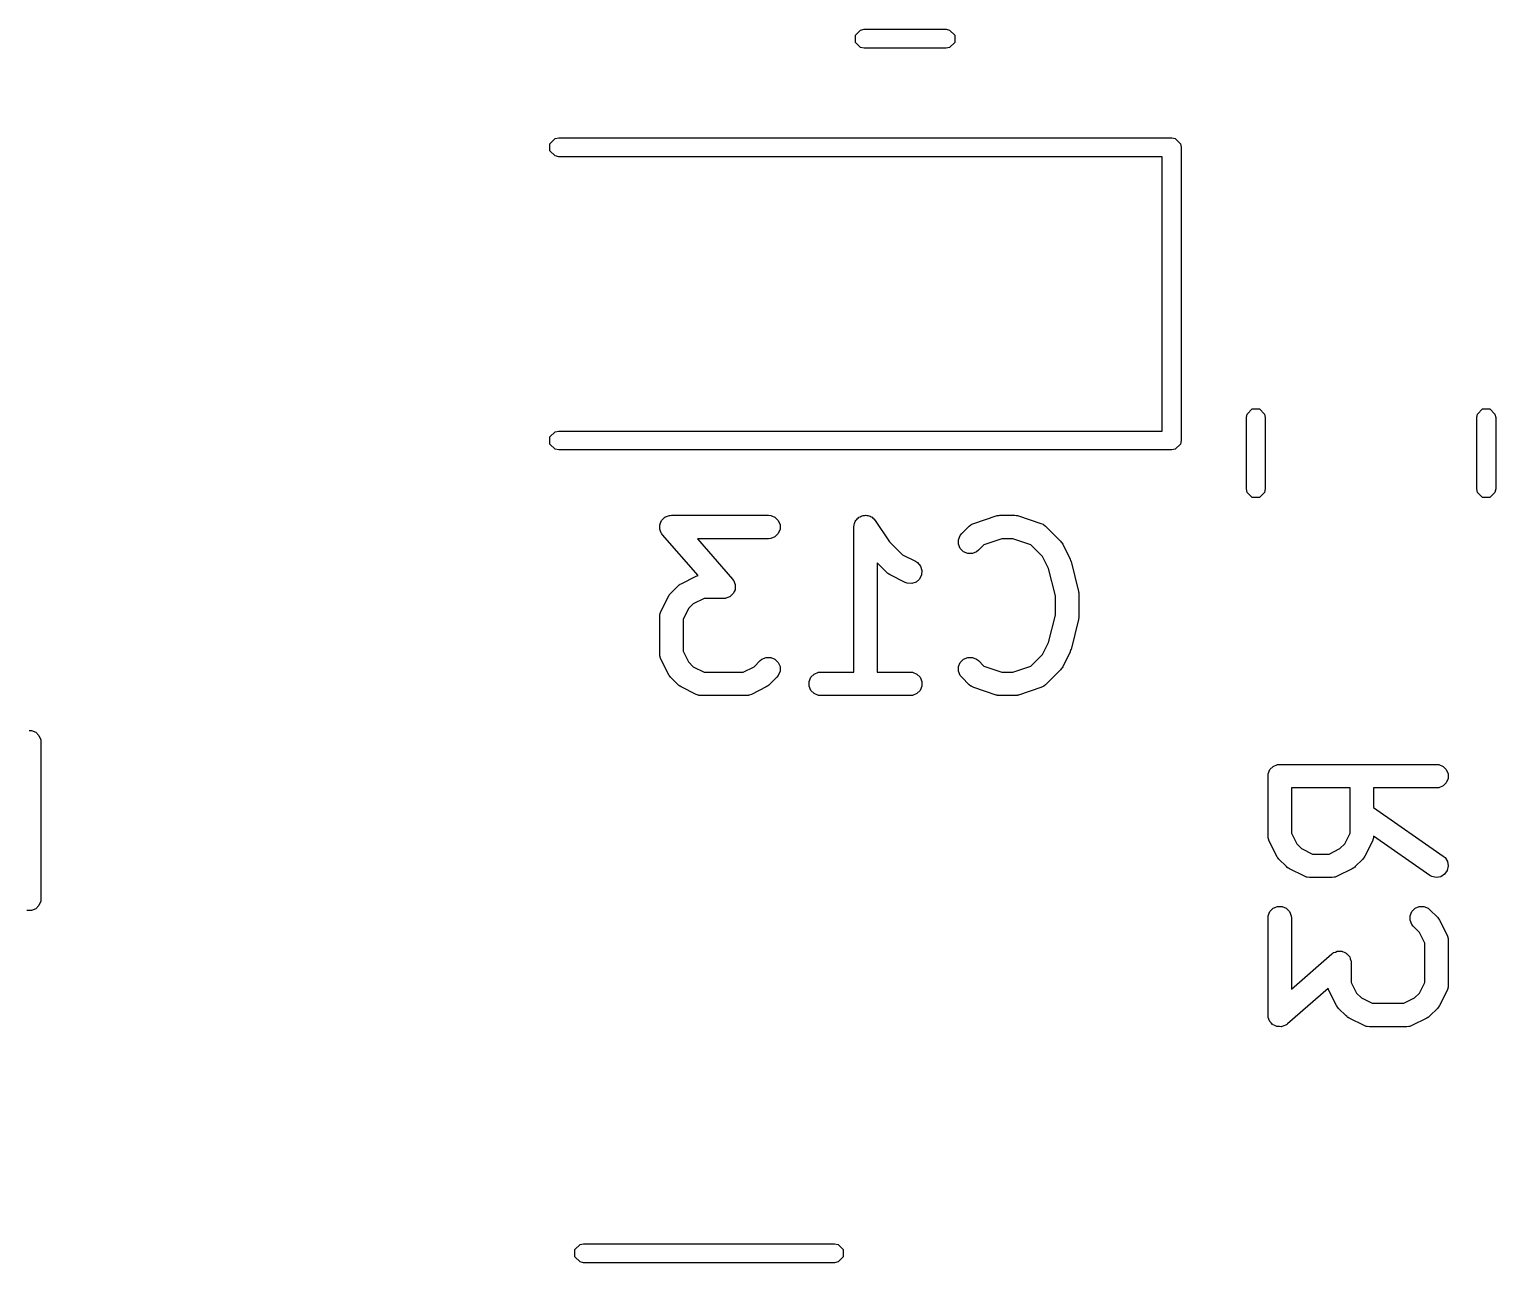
# Model space of a CAD drawing. Header units: inches. Extents: x 0.27 to 2.89, y 0.32 to 2.19.
# Drawn here: x 1.1931 to 1.5613, y 0.4058 to 0.7154 of the extents above; entities that cross this region are included whole.
import ezdxf

# ---------------------------------------------------------------- set-up
doc = ezdxf.new("R2010")
doc.units = ezdxf.units.IN
doc.header["$MEASUREMENT"] = 0
doc.layers.add('BLACK', color=250, linetype='CONTINUOUS')

msp = doc.modelspace()

# ---------------------------------------------------------------- linework, layer by layer
at = {"layer": 'BLACK', "linetype": 'CONTINUOUS'}
for p, q in [((1.40053, 0.71397), (1.40181, 0.71525)), ((1.40181, 0.71525), (1.40271, 0.71543)), ((1.40271, 0.71543), (1.42329, 0.71543)), ((1.42329, 0.71543), (1.42419, 0.71525)), ((1.42419, 0.71525), (1.42547, 0.71397)), ((1.40053, 0.71216), (1.40053, 0.71397)), ((1.40181, 0.71088), (1.40053, 0.71216)), ((1.40271, 0.7107), (1.40181, 0.71088)), ((1.42329, 0.7107), (1.40271, 0.7107)), ((1.42419, 0.71088), (1.42329, 0.7107)), ((1.42547, 0.71216), (1.42419, 0.71088)), ((1.42547, 0.71397), (1.42547, 0.71216)), ((1.32383, 0.68671), (1.3251, 0.68799)), ((1.32383, 0.68491), (1.32383, 0.68671)), ((1.3251, 0.68363), (1.32383, 0.68491)), ((1.3251, 0.68799), (1.32601, 0.68817)), ((1.32601, 0.68817), (1.47994, 0.68817)), ((1.47994, 0.68817), (1.48085, 0.68799)), ((1.48085, 0.68799), (1.48213, 0.68671)), ((1.48213, 0.68671), (1.48231, 0.68581)), ((1.48231, 0.68581), (1.48231, 0.61219)), ((1.32601, 0.68345), (1.3251, 0.68363)), ((1.47758, 0.68345), (1.32601, 0.68345)), ((1.47758, 0.61455), (1.47758, 0.68345)), ((1.4987, 0.61794), (1.49888, 0.61884)), ((1.49888, 0.61884), (1.50016, 0.62012)), ((1.50016, 0.62012), (1.50197, 0.62012)), ((1.50197, 0.62012), (1.50325, 0.61884)), ((1.50325, 0.61884), (1.50343, 0.61794)), ((1.55657, 0.61794), (1.55675, 0.61884)), ((1.55675, 0.61884), (1.55803, 0.62012)), ((1.55803, 0.62012), (1.55984, 0.62012)), ((1.55984, 0.62012), (1.56112, 0.61884)), ((1.56112, 0.61884), (1.5613, 0.61794)), ((1.4987, 0.60006), (1.4987, 0.61794)), ((1.50343, 0.61794), (1.50343, 0.60006)), ((1.55657, 0.60006), (1.55657, 0.61794)), ((1.5613, 0.61794), (1.5613, 0.60006)), ((1.32383, 0.61309), (1.3251, 0.61437)), ((1.32383, 0.61128), (1.32383, 0.61309)), ((1.3251, 0.61001), (1.32383, 0.61128)), ((1.3251, 0.61437), (1.32601, 0.61455)), ((1.32601, 0.61455), (1.47758, 0.61455)), ((1.48213, 0.61128), (1.48085, 0.61001)), ((1.48231, 0.61219), (1.48213, 0.61128)), ((1.32601, 0.60983), (1.3251, 0.61001)), ((1.47994, 0.60983), (1.32601, 0.60983)), ((1.48085, 0.61001), (1.47994, 0.60983)), ((1.49888, 0.59916), (1.4987, 0.60006)), ((1.50016, 0.59788), (1.49888, 0.59916)), ((1.50197, 0.59788), (1.50016, 0.59788)), ((1.50325, 0.59916), (1.50197, 0.59788)), ((1.50343, 0.60006), (1.50325, 0.59916)), ((1.55675, 0.59916), (1.55657, 0.60006)), ((1.55803, 0.59788), (1.55675, 0.59916)), ((1.55984, 0.59788), (1.55803, 0.59788)), ((1.56112, 0.59916), (1.55984, 0.59788)), ((1.5613, 0.60006), (1.56112, 0.59916)), ((1.35234, 0.59258), (1.35268, 0.59292)), ((1.35268, 0.59292), (1.35277, 0.59296)), ((1.35277, 0.59296), (1.35285, 0.59302)), ((1.35285, 0.59302), (1.3533, 0.59318)), ((1.3533, 0.59318), (1.35374, 0.59336)), ((1.35374, 0.59336), (1.35388, 0.59337)), ((1.35388, 0.59337), (1.35394, 0.59339)), ((1.35394, 0.59339), (1.35401, 0.59339)), ((1.35401, 0.59339), (1.35432, 0.59342)), ((1.35432, 0.59342), (1.37869, 0.59342)), ((1.37869, 0.59342), (1.37927, 0.59336)), ((1.37927, 0.59336), (1.38033, 0.59292)), ((1.38033, 0.59292), (1.38115, 0.5921)), ((1.40122, 0.59271), (1.40142, 0.59292)), ((1.40142, 0.59292), (1.40169, 0.59303)), ((1.40169, 0.59303), (1.40194, 0.59319)), ((1.40194, 0.59319), (1.40222, 0.59325)), ((1.40222, 0.59325), (1.40249, 0.59336)), ((1.40249, 0.59336), (1.40278, 0.59336)), ((1.40278, 0.59336), (1.40307, 0.59342)), ((1.40307, 0.59342), (1.40335, 0.59336)), ((1.40335, 0.59336), (1.40364, 0.59336)), ((1.40364, 0.59336), (1.40391, 0.59325)), ((1.40391, 0.59325), (1.4042, 0.59319)), ((1.4042, 0.59319), (1.40444, 0.59303)), ((1.40444, 0.59303), (1.4047, 0.59292)), ((1.4047, 0.59292), (1.40491, 0.59271)), ((1.43025, 0.59139), (1.43587, 0.59327)), ((1.43587, 0.59327), (1.43616, 0.59333)), ((1.43616, 0.59333), (1.43623, 0.59336)), ((1.43623, 0.59336), (1.43634, 0.59337)), ((1.43634, 0.59337), (1.43644, 0.59339)), ((1.43644, 0.59339), (1.43652, 0.59339)), ((1.43652, 0.59339), (1.43681, 0.59342)), ((1.43681, 0.59342), (1.44056, 0.59342)), ((1.44056, 0.59342), (1.44085, 0.59339)), ((1.44085, 0.59339), (1.44093, 0.59339)), ((1.44093, 0.59339), (1.44103, 0.59337)), ((1.44103, 0.59337), (1.44113, 0.59336)), ((1.44113, 0.59336), (1.44121, 0.59333)), ((1.44121, 0.59333), (1.44149, 0.59327)), ((1.44149, 0.59327), (1.44712, 0.59139)), ((1.35139, 0.59008), (1.35142, 0.59056)), ((1.35142, 0.58999), (1.35139, 0.59008)), ((1.35142, 0.59104), (1.35146, 0.59113)), ((1.35142, 0.59056), (1.35142, 0.59104)), ((1.35142, 0.58989), (1.35142, 0.58999)), ((1.35161, 0.58944), (1.35142, 0.58989)), ((1.35146, 0.59113), (1.35147, 0.59123)), ((1.35147, 0.59123), (1.35168, 0.59166)), ((1.35176, 0.58899), (1.35161, 0.58944)), ((1.35168, 0.59166), (1.35186, 0.5921)), ((1.35186, 0.5921), (1.35193, 0.59217)), ((1.35193, 0.59217), (1.35198, 0.59226)), ((1.35198, 0.59226), (1.35234, 0.59258)), ((1.38115, 0.5921), (1.38159, 0.59104)), ((1.38159, 0.58989), (1.38115, 0.58882)), ((1.38159, 0.59104), (1.38159, 0.58989)), ((1.40011, 0.59047), (1.40017, 0.59104)), ((1.40011, 0.59046), (1.40011, 0.59047)), ((1.40011, 0.59047), (1.40011, 0.59047)), ((1.40011, 0.59047), (1.40011, 0.59047)), ((1.40011, 0.55405), (1.40011, 0.59046)), ((1.40017, 0.59104), (1.40028, 0.59131)), ((1.40028, 0.59131), (1.40034, 0.5916)), ((1.40034, 0.5916), (1.4005, 0.59184)), ((1.4005, 0.59184), (1.40061, 0.5921)), ((1.40061, 0.5921), (1.40081, 0.59231)), ((1.40081, 0.59231), (1.40098, 0.59255)), ((1.40098, 0.59255), (1.40122, 0.59271)), ((1.40491, 0.59271), (1.40515, 0.59255)), ((1.40515, 0.59255), (1.40552, 0.59211)), ((1.40552, 0.59211), (1.40552, 0.5921)), ((1.40552, 0.5921), (1.40552, 0.5921)), ((1.40552, 0.5921), (1.40552, 0.5921)), ((1.40552, 0.5921), (1.40911, 0.58672)), ((1.42722, 0.5888), (1.4291, 0.59068)), ((1.4291, 0.59068), (1.42954, 0.59104)), ((1.42954, 0.59104), (1.42964, 0.59108)), ((1.42964, 0.59108), (1.42972, 0.59115)), ((1.42972, 0.59115), (1.43025, 0.59139)), ((1.44712, 0.59139), (1.44764, 0.59115)), ((1.44764, 0.59115), (1.44772, 0.59108)), ((1.44772, 0.59108), (1.44782, 0.59104)), ((1.44782, 0.59104), (1.44827, 0.59068)), ((1.44827, 0.59068), (1.45202, 0.58693)), ((1.35184, 0.58888), (1.35176, 0.58899)), ((1.35186, 0.58882), (1.35184, 0.58888)), ((1.35192, 0.58877), (1.35186, 0.58882)), ((1.3521, 0.58852), (1.35192, 0.58877)), ((1.36103, 0.57831), (1.3521, 0.58852)), ((1.37869, 0.58751), (1.36083, 0.58751)), ((1.36083, 0.58751), (1.36966, 0.57741)), ((1.37927, 0.58757), (1.37869, 0.58751)), ((1.38033, 0.58801), (1.37927, 0.58757)), ((1.38115, 0.58882), (1.38033, 0.58801)), ((1.40911, 0.58672), (1.41231, 0.58352)), ((1.42641, 0.58729), (1.42685, 0.58835)), ((1.42641, 0.58614), (1.42641, 0.58729)), ((1.42685, 0.58507), (1.42641, 0.58614)), ((1.42685, 0.58835), (1.42722, 0.5888)), ((1.43278, 0.58601), (1.4314, 0.58463)), ((1.43729, 0.58751), (1.43278, 0.58601)), ((1.44008, 0.58751), (1.43729, 0.58751)), ((1.44459, 0.58601), (1.44008, 0.58751)), ((1.4475, 0.58309), (1.44459, 0.58601)), ((1.45202, 0.58693), (1.45221, 0.5867)), ((1.45221, 0.5867), (1.45226, 0.58665)), ((1.45226, 0.58665), (1.45232, 0.58656)), ((1.45232, 0.58656), (1.45239, 0.58648)), ((1.45239, 0.58648), (1.45242, 0.58641)), ((1.45242, 0.58641), (1.45257, 0.58616)), ((1.45257, 0.58616), (1.45445, 0.58241)), ((1.41231, 0.58352), (1.41563, 0.58186)), ((1.41563, 0.58186), (1.41612, 0.58155)), ((1.42767, 0.58426), (1.42685, 0.58507)), ((1.42873, 0.58382), (1.42767, 0.58426)), ((1.42989, 0.58382), (1.42873, 0.58382)), ((1.43095, 0.58426), (1.42989, 0.58382)), ((1.4314, 0.58463), (1.43095, 0.58426)), ((1.44902, 0.58006), (1.4475, 0.58309)), ((1.45445, 0.58241), (1.45446, 0.58237)), ((1.45446, 0.58237), (1.45448, 0.58235)), ((1.45448, 0.58235), (1.45456, 0.58211)), ((1.45456, 0.58211), (1.45465, 0.58187)), ((1.45465, 0.58187), (1.45466, 0.58185)), ((1.45466, 0.58185), (1.45467, 0.58181)), ((1.45467, 0.58181), (1.45655, 0.57431)), ((1.35675, 0.57623), (1.3605, 0.57811)), ((1.3605, 0.57811), (1.36103, 0.57831)), ((1.40847, 0.579), (1.40602, 0.58146)), ((1.40602, 0.58146), (1.40602, 0.55405)), ((1.4087, 0.57882), (1.40847, 0.579)), ((1.40875, 0.57876), (1.4087, 0.57882)), ((1.40884, 0.5787), (1.40875, 0.57876)), ((1.40892, 0.57863), (1.40884, 0.5787)), ((1.40899, 0.57861), (1.40892, 0.57863)), ((1.40924, 0.57845), (1.40899, 0.57861)), ((1.41299, 0.57657), (1.40924, 0.57845)), ((1.41612, 0.58155), (1.41688, 0.58068)), ((1.41716, 0.57844), (1.41664, 0.5774)), ((1.41688, 0.58068), (1.41724, 0.57958)), ((1.41724, 0.57958), (1.41716, 0.57844)), ((1.45073, 0.57323), (1.44902, 0.58006)), ((1.35411, 0.5738), (1.35598, 0.57568)), ((1.35598, 0.57568), (1.35621, 0.57586)), ((1.35621, 0.57586), (1.35626, 0.57592)), ((1.35626, 0.57592), (1.35635, 0.57598)), ((1.35635, 0.57598), (1.35643, 0.57605)), ((1.35643, 0.57605), (1.3565, 0.57608)), ((1.3565, 0.57608), (1.35675, 0.57623)), ((1.36966, 0.57741), (1.36984, 0.57716)), ((1.36984, 0.57716), (1.3699, 0.57711)), ((1.3699, 0.57711), (1.36992, 0.57705)), ((1.36992, 0.57705), (1.37, 0.57694)), ((1.37, 0.57694), (1.37015, 0.57649)), ((1.37029, 0.5747), (1.37008, 0.57427)), ((1.37015, 0.57649), (1.37034, 0.57604)), ((1.3703, 0.5748), (1.37029, 0.5747)), ((1.37034, 0.57489), (1.3703, 0.5748)), ((1.37034, 0.57604), (1.37034, 0.57594)), ((1.37034, 0.57594), (1.37037, 0.57585)), ((1.37037, 0.57585), (1.37034, 0.57537)), ((1.37034, 0.57537), (1.37034, 0.57489)), ((1.41353, 0.57637), (1.41299, 0.57657)), ((1.41468, 0.57629), (1.41353, 0.57637)), ((1.41577, 0.57665), (1.41468, 0.57629)), ((1.41664, 0.5774), (1.41577, 0.57665)), ((1.35168, 0.56929), (1.35355, 0.57304)), ((1.35355, 0.57304), (1.35371, 0.57328)), ((1.35371, 0.57328), (1.35374, 0.57336)), ((1.35374, 0.57336), (1.3538, 0.57344)), ((1.3538, 0.57344), (1.35386, 0.57353)), ((1.35386, 0.57353), (1.35392, 0.57358)), ((1.35392, 0.57358), (1.35411, 0.5738)), ((1.35982, 0.57116), (1.35862, 0.56997)), ((1.36251, 0.57251), (1.35982, 0.57116)), ((1.36744, 0.57251), (1.36251, 0.57251)), ((1.36775, 0.57254), (1.36744, 0.57251)), ((1.36782, 0.57254), (1.36775, 0.57254)), ((1.36788, 0.57256), (1.36782, 0.57254)), ((1.36802, 0.57257), (1.36788, 0.57256)), ((1.36846, 0.57275), (1.36802, 0.57257)), ((1.36892, 0.57291), (1.36846, 0.57275)), ((1.36899, 0.57297), (1.36892, 0.57291)), ((1.36908, 0.57301), (1.36899, 0.57297)), ((1.36942, 0.57335), (1.36908, 0.57301)), ((1.36978, 0.57367), (1.36942, 0.57335)), ((1.36983, 0.57375), (1.36978, 0.57367)), ((1.3699, 0.57383), (1.36983, 0.57375)), ((1.37008, 0.57427), (1.3699, 0.57383)), ((1.45073, 0.56833), (1.45073, 0.57323)), ((1.45655, 0.57431), (1.45656, 0.57421)), ((1.45656, 0.57421), (1.45658, 0.57417)), ((1.45658, 0.57417), (1.4566, 0.57395)), ((1.4566, 0.57395), (1.45663, 0.57373)), ((1.45663, 0.57373), (1.45662, 0.57369)), ((1.45662, 0.57369), (1.45663, 0.57359)), ((1.45663, 0.57359), (1.45663, 0.56797)), ((1.35137, 0.56797), (1.35142, 0.56854)), ((1.35137, 0.55859), (1.35137, 0.56797)), ((1.35142, 0.56854), (1.35146, 0.56864)), ((1.35146, 0.56864), (1.35147, 0.56875)), ((1.35147, 0.56875), (1.35168, 0.56929)), ((1.35862, 0.56997), (1.35727, 0.56727)), ((1.35727, 0.56727), (1.35727, 0.55929)), ((1.44902, 0.5615), (1.45073, 0.56833)), ((1.45655, 0.56725), (1.45467, 0.55975)), ((1.45656, 0.56735), (1.45655, 0.56725)), ((1.45658, 0.56739), (1.45656, 0.56735)), ((1.4566, 0.56761), (1.45658, 0.56739)), ((1.45663, 0.56782), (1.4566, 0.56761)), ((1.45663, 0.56797), (1.45662, 0.56787)), ((1.45662, 0.56787), (1.45663, 0.56782)), ((1.4475, 0.55847), (1.44902, 0.5615)), ((1.45465, 0.55969), (1.45456, 0.55945)), ((1.45466, 0.55971), (1.45465, 0.55969)), ((1.45467, 0.55975), (1.45466, 0.55971)), ((1.35142, 0.55802), (1.35137, 0.55859)), ((1.35146, 0.55792), (1.35142, 0.55802)), ((1.35147, 0.55781), (1.35146, 0.55792)), ((1.35168, 0.55727), (1.35147, 0.55781)), ((1.35355, 0.55352), (1.35168, 0.55727)), ((1.35727, 0.55929), (1.35862, 0.55659)), ((1.35862, 0.55659), (1.35982, 0.5554)), ((1.37507, 0.5554), (1.3766, 0.55693)), ((1.3766, 0.55693), (1.37705, 0.5573)), ((1.37705, 0.5573), (1.37811, 0.55774)), ((1.37811, 0.55774), (1.37927, 0.55774)), ((1.37927, 0.55774), (1.38033, 0.5573)), ((1.38033, 0.5573), (1.38115, 0.55648)), ((1.38115, 0.55648), (1.38159, 0.55542)), ((1.42641, 0.55542), (1.42685, 0.55648)), ((1.42685, 0.55648), (1.42767, 0.5573)), ((1.42767, 0.5573), (1.42873, 0.55774)), ((1.42873, 0.55774), (1.42989, 0.55774)), ((1.42989, 0.55774), (1.43095, 0.5573)), ((1.43095, 0.5573), (1.4314, 0.55693)), ((1.4314, 0.55693), (1.43278, 0.55555)), ((1.44459, 0.55555), (1.4475, 0.55847)), ((1.45445, 0.55915), (1.45257, 0.5554)), ((1.45446, 0.55919), (1.45445, 0.55915)), ((1.45448, 0.55921), (1.45446, 0.55919)), ((1.45456, 0.55945), (1.45448, 0.55921)), ((1.35371, 0.55327), (1.35355, 0.55352)), ((1.35374, 0.5532), (1.35371, 0.55327)), ((1.3538, 0.55312), (1.35374, 0.5532)), ((1.35386, 0.55303), (1.3538, 0.55312)), ((1.35392, 0.55298), (1.35386, 0.55303)), ((1.35411, 0.55276), (1.35392, 0.55298)), ((1.35598, 0.55088), (1.35411, 0.55276)), ((1.35982, 0.5554), (1.36251, 0.55405)), ((1.36251, 0.55405), (1.37237, 0.55405)), ((1.37237, 0.55405), (1.37507, 0.5554)), ((1.38078, 0.55276), (1.3789, 0.55088)), ((1.38115, 0.5532), (1.38078, 0.55276)), ((1.38159, 0.55427), (1.38115, 0.5532)), ((1.38159, 0.55542), (1.38159, 0.55427)), ((1.38892, 0.55167), (1.38936, 0.55273)), ((1.38936, 0.55273), (1.39017, 0.55355)), ((1.39017, 0.55355), (1.39124, 0.55399)), ((1.39124, 0.55399), (1.39181, 0.55405)), ((1.39181, 0.55405), (1.40011, 0.55405)), ((1.40602, 0.55405), (1.41431, 0.55405)), ((1.41431, 0.55405), (1.41489, 0.55399)), ((1.41489, 0.55399), (1.41595, 0.55355)), ((1.41595, 0.55355), (1.41677, 0.55273)), ((1.41677, 0.55273), (1.41721, 0.55167)), ((1.42641, 0.55427), (1.42641, 0.55542)), ((1.42685, 0.5532), (1.42641, 0.55427)), ((1.42722, 0.55276), (1.42685, 0.5532)), ((1.4291, 0.55088), (1.42722, 0.55276)), ((1.43278, 0.55555), (1.43729, 0.55405)), ((1.43729, 0.55405), (1.44008, 0.55405)), ((1.44008, 0.55405), (1.44459, 0.55555)), ((1.45202, 0.55463), (1.44827, 0.55088)), ((1.45221, 0.55486), (1.45202, 0.55463)), ((1.45226, 0.55491), (1.45221, 0.55486)), ((1.45232, 0.555), (1.45226, 0.55491)), ((1.45239, 0.55508), (1.45232, 0.555)), ((1.45242, 0.55515), (1.45239, 0.55508)), ((1.45257, 0.5554), (1.45242, 0.55515)), ((1.35621, 0.55069), (1.35598, 0.55088)), ((1.35626, 0.55064), (1.35621, 0.55069)), ((1.35635, 0.55058), (1.35626, 0.55064)), ((1.35643, 0.55051), (1.35635, 0.55058)), ((1.3565, 0.55048), (1.35643, 0.55051)), ((1.35675, 0.55033), (1.3565, 0.55048)), ((1.3605, 0.54845), (1.35675, 0.55033)), ((1.37814, 0.55033), (1.37439, 0.54845)), ((1.37838, 0.55048), (1.37814, 0.55033)), ((1.37846, 0.55051), (1.37838, 0.55048)), ((1.37854, 0.55058), (1.37846, 0.55051)), ((1.37863, 0.55064), (1.37854, 0.55058)), ((1.37868, 0.55069), (1.37863, 0.55064)), ((1.3789, 0.55088), (1.37868, 0.55069)), ((1.38892, 0.55052), (1.38892, 0.55167)), ((1.38936, 0.54945), (1.38892, 0.55052)), ((1.39017, 0.54864), (1.38936, 0.54945)), ((1.41677, 0.54945), (1.41595, 0.54864)), ((1.41721, 0.55052), (1.41677, 0.54945)), ((1.41721, 0.55167), (1.41721, 0.55052)), ((1.42954, 0.55051), (1.4291, 0.55088)), ((1.42964, 0.55047), (1.42954, 0.55051)), ((1.42972, 0.5504), (1.42964, 0.55047)), ((1.43025, 0.55017), (1.42972, 0.5504)), ((1.43587, 0.54829), (1.43025, 0.55017)), ((1.44712, 0.55017), (1.44149, 0.54829)), ((1.44764, 0.5504), (1.44712, 0.55017)), ((1.44772, 0.55047), (1.44764, 0.5504)), ((1.44782, 0.55051), (1.44772, 0.55047)), ((1.44827, 0.55088), (1.44782, 0.55051)), ((1.36104, 0.54825), (1.3605, 0.54845)), ((1.36114, 0.54824), (1.36104, 0.54825)), ((1.36124, 0.5482), (1.36114, 0.54824)), ((1.36182, 0.54814), (1.36124, 0.5482)), ((1.37307, 0.54814), (1.36182, 0.54814)), ((1.37364, 0.5482), (1.37307, 0.54814)), ((1.37374, 0.54824), (1.37364, 0.5482)), ((1.37385, 0.54825), (1.37374, 0.54824)), ((1.37439, 0.54845), (1.37385, 0.54825)), ((1.39124, 0.5482), (1.39017, 0.54864)), ((1.39181, 0.54814), (1.39124, 0.5482)), ((1.41431, 0.54814), (1.39181, 0.54814)), ((1.41489, 0.5482), (1.41431, 0.54814)), ((1.41595, 0.54864), (1.41489, 0.5482)), ((1.43616, 0.54823), (1.43587, 0.54829)), ((1.43623, 0.5482), (1.43616, 0.54823)), ((1.43634, 0.54819), (1.43623, 0.5482)), ((1.43644, 0.54816), (1.43634, 0.54819)), ((1.43652, 0.54817), (1.43644, 0.54816)), ((1.43681, 0.54814), (1.43652, 0.54817)), ((1.44056, 0.54814), (1.43681, 0.54814)), ((1.44085, 0.54817), (1.44056, 0.54814)), ((1.44093, 0.54816), (1.44085, 0.54817)), ((1.44103, 0.54819), (1.44093, 0.54816)), ((1.44113, 0.5482), (1.44103, 0.54819)), ((1.44121, 0.54823), (1.44113, 0.5482)), ((1.44149, 0.54829), (1.44121, 0.54823)), ((1.19306, 0.53942), (1.19363, 0.53936)), ((1.19363, 0.53936), (1.1947, 0.53892)), ((1.1947, 0.53892), (1.19551, 0.5381)), ((1.19551, 0.5381), (1.19595, 0.53704)), ((1.19595, 0.53704), (1.19601, 0.53646)), ((1.19601, 0.53646), (1.19601, 0.49709)), ((1.50462, 0.52956), (1.50544, 0.53037)), ((1.50544, 0.53037), (1.5065, 0.53081)), ((1.5065, 0.53081), (1.50708, 0.53087)), ((1.50708, 0.53087), (1.54645, 0.53087)), ((1.54645, 0.53087), (1.54703, 0.53081)), ((1.54703, 0.53081), (1.54809, 0.53037)), ((1.54809, 0.53037), (1.5489, 0.52956)), ((1.50413, 0.52792), (1.50418, 0.52849)), ((1.50413, 0.51292), (1.50413, 0.52792)), ((1.50418, 0.52849), (1.50462, 0.52956)), ((1.5489, 0.52956), (1.54935, 0.52849)), ((1.54935, 0.52734), (1.5489, 0.52628)), ((1.54935, 0.52849), (1.54935, 0.52734)), ((1.52475, 0.52496), (1.51003, 0.52496)), ((1.51003, 0.52496), (1.51003, 0.51362)), ((1.52475, 0.51362), (1.52475, 0.52496)), ((1.54645, 0.52496), (1.53065, 0.52496)), ((1.53065, 0.52496), (1.53065, 0.52008)), ((1.54703, 0.52502), (1.54645, 0.52496)), ((1.54809, 0.52546), (1.54703, 0.52502)), ((1.5489, 0.52628), (1.54809, 0.52546)), ((1.53065, 0.52008), (1.54814, 0.50784)), ((1.50418, 0.51234), (1.50413, 0.51292)), ((1.50422, 0.51224), (1.50418, 0.51234)), ((1.50423, 0.51214), (1.50422, 0.51224)), ((1.50444, 0.5116), (1.50423, 0.51214)), ((1.51003, 0.51362), (1.51138, 0.51092)), ((1.5234, 0.51092), (1.52475, 0.51362)), ((1.53055, 0.51214), (1.53034, 0.5116)), ((1.53056, 0.51224), (1.53055, 0.51214)), ((1.5306, 0.51234), (1.53056, 0.51224)), ((1.53065, 0.51288), (1.5306, 0.51234)), ((1.54476, 0.503), (1.53065, 0.51288)), ((1.50631, 0.50785), (1.50444, 0.5116)), ((1.51138, 0.51092), (1.51258, 0.50972)), ((1.51258, 0.50972), (1.51528, 0.50837)), ((1.51528, 0.50837), (1.51951, 0.50837)), ((1.51951, 0.50837), (1.5222, 0.50972)), ((1.5222, 0.50972), (1.5234, 0.51092)), ((1.53034, 0.5116), (1.52847, 0.50785)), ((1.50647, 0.5076), (1.50631, 0.50785)), ((1.5065, 0.50753), (1.50647, 0.5076)), ((1.50657, 0.50745), (1.5065, 0.50753)), ((1.50662, 0.50736), (1.50657, 0.50745)), ((1.50668, 0.50731), (1.50662, 0.50736)), ((1.50687, 0.50708), (1.50668, 0.50731)), ((1.50874, 0.50521), (1.50687, 0.50708)), ((1.50897, 0.50502), (1.50874, 0.50521)), ((1.50902, 0.50496), (1.50897, 0.50502)), ((1.50911, 0.50491), (1.50902, 0.50496)), ((1.50919, 0.50484), (1.50911, 0.50491)), ((1.50926, 0.50481), (1.50919, 0.50484)), ((1.50951, 0.50465), (1.50926, 0.50481)), ((1.51326, 0.50278), (1.50951, 0.50465)), ((1.52527, 0.50465), (1.52152, 0.50278)), ((1.52552, 0.50481), (1.52527, 0.50465)), ((1.52559, 0.50484), (1.52552, 0.50481)), ((1.52567, 0.50491), (1.52559, 0.50484)), ((1.52576, 0.50496), (1.52567, 0.50491)), ((1.52581, 0.50502), (1.52576, 0.50496)), ((1.52604, 0.50521), (1.52581, 0.50502)), ((1.52792, 0.50708), (1.52604, 0.50521)), ((1.5281, 0.50731), (1.52792, 0.50708)), ((1.52816, 0.50736), (1.5281, 0.50731)), ((1.52822, 0.50745), (1.52816, 0.50736)), ((1.52828, 0.50753), (1.52822, 0.50745)), ((1.52831, 0.5076), (1.52828, 0.50753)), ((1.52847, 0.50785), (1.52831, 0.5076)), ((1.54814, 0.50784), (1.54858, 0.50746)), ((1.54858, 0.50746), (1.5492, 0.50649)), ((1.5494, 0.50536), (1.54915, 0.50423)), ((1.5492, 0.50649), (1.5494, 0.50536)), ((1.5138, 0.50257), (1.51326, 0.50278)), ((1.5139, 0.50256), (1.5138, 0.50257)), ((1.514, 0.50252), (1.5139, 0.50256)), ((1.51458, 0.50247), (1.514, 0.50252)), ((1.5202, 0.50247), (1.51458, 0.50247)), ((1.52078, 0.50252), (1.5202, 0.50247)), ((1.52088, 0.50256), (1.52078, 0.50252)), ((1.52098, 0.50257), (1.52088, 0.50256)), ((1.52152, 0.50278), (1.52098, 0.50257)), ((1.54526, 0.50272), (1.54476, 0.503)), ((1.54639, 0.50247), (1.54526, 0.50272)), ((1.54752, 0.50267), (1.54639, 0.50247)), ((1.54849, 0.50329), (1.54752, 0.50267)), ((1.54915, 0.50423), (1.54849, 0.50329)), ((1.19601, 0.49709), (1.19595, 0.49652)), ((1.19363, 0.4942), (1.19248, 0.4942)), ((1.1947, 0.49464), (1.19363, 0.4942)), ((1.19551, 0.49545), (1.1947, 0.49464)), ((1.19595, 0.49652), (1.19551, 0.49545)), ((1.50418, 0.49287), (1.50462, 0.49394)), ((1.50462, 0.49394), (1.50544, 0.49475)), ((1.50544, 0.49475), (1.5065, 0.49519)), ((1.5065, 0.49519), (1.50766, 0.49519)), ((1.50766, 0.49519), (1.50872, 0.49475)), ((1.50872, 0.49475), (1.50953, 0.49394)), ((1.50953, 0.49394), (1.50998, 0.49287)), ((1.5398, 0.49287), (1.54024, 0.49394)), ((1.54024, 0.49394), (1.54106, 0.49475)), ((1.54106, 0.49475), (1.54212, 0.49519)), ((1.54212, 0.49519), (1.54328, 0.49519)), ((1.54328, 0.49519), (1.54434, 0.49475)), ((1.54434, 0.49475), (1.54479, 0.49438)), ((1.54479, 0.49438), (1.54666, 0.49251)), ((1.50413, 0.4923), (1.50418, 0.49287)), ((1.50413, 0.46792), (1.50413, 0.4923)), ((1.50998, 0.49287), (1.51003, 0.4923)), ((1.51003, 0.4923), (1.51003, 0.47443)), ((1.5398, 0.49172), (1.5398, 0.49287)), ((1.54024, 0.49066), (1.5398, 0.49172)), ((1.54061, 0.49021), (1.54024, 0.49066)), ((1.54215, 0.48867), (1.54061, 0.49021)), ((1.54666, 0.49251), (1.54685, 0.49228)), ((1.54685, 0.49228), (1.54691, 0.49223)), ((1.54691, 0.49223), (1.54696, 0.49214)), ((1.54696, 0.49214), (1.54703, 0.49206)), ((1.54703, 0.49206), (1.54706, 0.49199)), ((1.54706, 0.49199), (1.54722, 0.49174)), ((1.54722, 0.49174), (1.54909, 0.48799)), ((1.5435, 0.48598), (1.54215, 0.48867)), ((1.54909, 0.48799), (1.5493, 0.48745)), ((1.5493, 0.48745), (1.5493, 0.48735)), ((1.5493, 0.48735), (1.54935, 0.48725)), ((1.54935, 0.48725), (1.5494, 0.48667)), ((1.5494, 0.48667), (1.5494, 0.47542)), ((1.51003, 0.47443), (1.52013, 0.48327)), ((1.52013, 0.48327), (1.52038, 0.48345)), ((1.52038, 0.48345), (1.52044, 0.4835)), ((1.52044, 0.4835), (1.52049, 0.48352)), ((1.52049, 0.48352), (1.5206, 0.48361)), ((1.5206, 0.48361), (1.52106, 0.48376)), ((1.52106, 0.48376), (1.5215, 0.48394)), ((1.5215, 0.48394), (1.5216, 0.48394)), ((1.5216, 0.48394), (1.5217, 0.48398)), ((1.5217, 0.48398), (1.52217, 0.48394)), ((1.52217, 0.48394), (1.52265, 0.48394)), ((1.52265, 0.48394), (1.52275, 0.48391)), ((1.52275, 0.48391), (1.52285, 0.4839)), ((1.52285, 0.4839), (1.52328, 0.48369)), ((1.52328, 0.48369), (1.52372, 0.4835)), ((1.52372, 0.4835), (1.52379, 0.48343)), ((1.52379, 0.48343), (1.52388, 0.48339)), ((1.52388, 0.48339), (1.52419, 0.48303)), ((1.52419, 0.48303), (1.52453, 0.48269)), ((1.52453, 0.48269), (1.52457, 0.4826)), ((1.52457, 0.4826), (1.52464, 0.48252)), ((1.52464, 0.48252), (1.52479, 0.48207)), ((1.5435, 0.47612), (1.5435, 0.48598)), ((1.52479, 0.48207), (1.52497, 0.48162)), ((1.52497, 0.48162), (1.52499, 0.48148)), ((1.52499, 0.48148), (1.52501, 0.48143)), ((1.52501, 0.48143), (1.525, 0.48135)), ((1.525, 0.48135), (1.52503, 0.48105)), ((1.52503, 0.48105), (1.52503, 0.47612)), ((1.52503, 0.47612), (1.52638, 0.47342)), ((1.54215, 0.47342), (1.5435, 0.47612)), ((1.5494, 0.47542), (1.54935, 0.47485)), ((1.51923, 0.47464), (1.50902, 0.4657)), ((1.51944, 0.4741), (1.51923, 0.47464)), ((1.52131, 0.47035), (1.51944, 0.4741)), ((1.52638, 0.47342), (1.52758, 0.47223)), ((1.52758, 0.47223), (1.53027, 0.47088)), ((1.53825, 0.47088), (1.54095, 0.47223)), ((1.54095, 0.47223), (1.54215, 0.47342)), ((1.54909, 0.4741), (1.54722, 0.47035)), ((1.5493, 0.47464), (1.54909, 0.4741)), ((1.54935, 0.47485), (1.5493, 0.47475)), ((1.5493, 0.47475), (1.5493, 0.47464)), ((1.50416, 0.46762), (1.50413, 0.46792)), ((1.52147, 0.47011), (1.52131, 0.47035)), ((1.5215, 0.47003), (1.52147, 0.47011)), ((1.52156, 0.46995), (1.5215, 0.47003)), ((1.52162, 0.46986), (1.52156, 0.46995)), ((1.52168, 0.46981), (1.52162, 0.46986)), ((1.52186, 0.46959), (1.52168, 0.46981)), ((1.52374, 0.46771), (1.52186, 0.46959)), ((1.52397, 0.46753), (1.52374, 0.46771)), ((1.53027, 0.47088), (1.53825, 0.47088)), ((1.54479, 0.46771), (1.54456, 0.46753)), ((1.54666, 0.46959), (1.54479, 0.46771)), ((1.54685, 0.46981), (1.54666, 0.46959)), ((1.54691, 0.46986), (1.54685, 0.46981)), ((1.54696, 0.46995), (1.54691, 0.46986)), ((1.54703, 0.47003), (1.54696, 0.46995)), ((1.54706, 0.47011), (1.54703, 0.47003)), ((1.54722, 0.47035), (1.54706, 0.47011)), ((1.50415, 0.46754), (1.50416, 0.46762)), ((1.50417, 0.46749), (1.50415, 0.46754)), ((1.50418, 0.46735), (1.50417, 0.46749)), ((1.50437, 0.46691), (1.50418, 0.46735)), ((1.50452, 0.46645), (1.50437, 0.46691)), ((1.50459, 0.46638), (1.50452, 0.46645)), ((1.50462, 0.46628), (1.50459, 0.46638)), ((1.50496, 0.46595), (1.50462, 0.46628)), ((1.50528, 0.46558), (1.50496, 0.46595)), ((1.50537, 0.46554), (1.50528, 0.46558)), ((1.50544, 0.46547), (1.50537, 0.46554)), ((1.50588, 0.46529), (1.50544, 0.46547)), ((1.50631, 0.46507), (1.50588, 0.46529)), ((1.50641, 0.46507), (1.50631, 0.46507)), ((1.5065, 0.46503), (1.50641, 0.46507)), ((1.50698, 0.46503), (1.5065, 0.46503)), ((1.50746, 0.465), (1.50698, 0.46503)), ((1.50756, 0.46503), (1.50746, 0.465)), ((1.50766, 0.46503), (1.50756, 0.46503)), ((1.5081, 0.46521), (1.50766, 0.46503)), ((1.50855, 0.46537), (1.5081, 0.46521)), ((1.50867, 0.46545), (1.50855, 0.46537)), ((1.50872, 0.46547), (1.50867, 0.46545)), ((1.50877, 0.46552), (1.50872, 0.46547)), ((1.50902, 0.4657), (1.50877, 0.46552)), ((1.52402, 0.46747), (1.52397, 0.46753)), ((1.52411, 0.46741), (1.52402, 0.46747)), ((1.52419, 0.46734), (1.52411, 0.46741)), ((1.52426, 0.46731), (1.52419, 0.46734)), ((1.52451, 0.46716), (1.52426, 0.46731)), ((1.52826, 0.46528), (1.52451, 0.46716)), ((1.5288, 0.46508), (1.52826, 0.46528)), ((1.5289, 0.46507), (1.5288, 0.46508)), ((1.529, 0.46503), (1.5289, 0.46507)), ((1.52958, 0.46497), (1.529, 0.46503)), ((1.53895, 0.46497), (1.52958, 0.46497)), ((1.53953, 0.46503), (1.53895, 0.46497)), ((1.53962, 0.46507), (1.53953, 0.46503)), ((1.53973, 0.46508), (1.53962, 0.46507)), ((1.54027, 0.46528), (1.53973, 0.46508)), ((1.54402, 0.46716), (1.54027, 0.46528)), ((1.54427, 0.46731), (1.54402, 0.46716)), ((1.54434, 0.46734), (1.54427, 0.46731)), ((1.54442, 0.46741), (1.54434, 0.46734)), ((1.54451, 0.46747), (1.54442, 0.46741)), ((1.54456, 0.46753), (1.54451, 0.46747)), ((1.3301, 0.40903), (1.33138, 0.41031)), ((1.3301, 0.40722), (1.3301, 0.40903)), ((1.33138, 0.41031), (1.33228, 0.41049)), ((1.33228, 0.41049), (1.39528, 0.41049)), ((1.39528, 0.41049), (1.39618, 0.41031)), ((1.39618, 0.41031), (1.39746, 0.40903)), ((1.39746, 0.40903), (1.39746, 0.40722)), ((1.33138, 0.40594), (1.3301, 0.40722)), ((1.33228, 0.40576), (1.33138, 0.40594)), ((1.39528, 0.40576), (1.33228, 0.40576)), ((1.39618, 0.40594), (1.39528, 0.40576)), ((1.39746, 0.40722), (1.39618, 0.40594))]:
    msp.add_line(p, q, dxfattribs=at)

doc.saveas('drawing.dxf')
